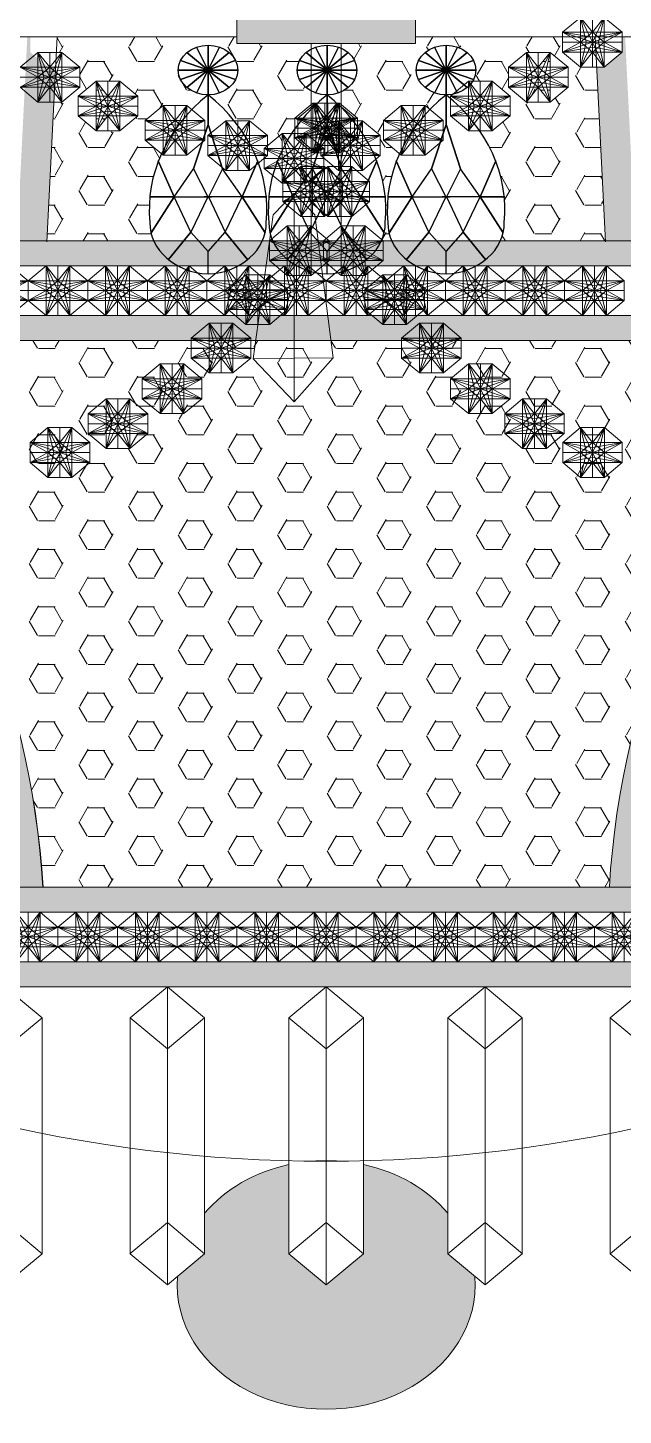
# Model space of a CAD drawing. Header units: inches. Extents: x 274057 to 444617, y 490067 to 635630.
# Drawn here: x 325903.4 to 325963.4, y 535000.5 to 535140 of the extents above; entities that cross this region are included whole.
import ezdxf

# ---------------------------------------------------------------- set-up
doc = ezdxf.new("R2010")
doc.units = ezdxf.units.IN
doc.header["$MEASUREMENT"] = 0
doc.linetypes.add('HIDDEN', pattern=[0.375, 0.25, -0.125])
doc.layers.add('CQ SPOT DETAIL DIMENSION', color=9, linetype='Continuous')
doc.layers.add('E-LITE-FIXT-NORM-CEILING', color=3, linetype='Continuous')
pattern_1 = [(0, (-8405.161, -2014.936), (0, 9.623705), [5.55625, -11.1125]), (120, (-8405.161, -2014.936), (-8.334373, -4.811852), [5.55625, -11.1125]), (60, (-8399.604, -2014.936), (-8.334373, 4.811853), [5.55625, -11.1125])]

# ---------------------------------------------------------------- blocks, each defined once
blk = doc.blocks.new('CRYSTAL ALMOND')
at = {"color": 4}
for p, q in [((16643.04, 3698.14), (16650.7, 3716.61)), ((16650.7, 3698.14), (16643.04, 3716.61)), ((16650.7, 3716.61), (16643.04, 3698.14)), ((16643.04, 3716.61), (16650.7, 3698.14)), ((16646.87, 3697.38), (16646.87, 3717.38)), ((16646.87, 3717.38), (16646.87, 3697.38)), ((16639.8, 3700.3), (16653.94, 3714.45)), ((16653.94, 3700.3), (16639.8, 3714.45)), ((16653.94, 3714.45), (16639.8, 3700.3)), ((16639.8, 3714.45), (16653.94, 3700.3)), ((16636.87, 3707.38), (16656.87, 3707.38)), ((16656.87, 3707.38), (16636.87, 3707.38)), ((16637.63, 3703.55), (16656.11, 3711.2)), ((16656.11, 3703.55), (16637.63, 3711.2)), ((16656.11, 3711.2), (16637.63, 3703.55)), ((16637.63, 3711.2), (16656.11, 3703.55)), ((16627.2, 3656.41), (16648.13, 3656.41)), ((16666.54, 3656.41), (16645.61, 3656.41))]:
    blk.add_line(p, q, dxfattribs=at)
for points in [[(16646.87, 3625.36), (16646.87, 3634.38), (16641.14, 3642.21), (16635.48, 3656.41), (16630.17, 3670.85), (16635.48, 3656.41), (16642.01, 3667.57), (16646.87, 3685.44), (16646.87, 3697.38), (16646.87, 3685.44), (16642.01, 3667.57), (16646.75, 3656.41), (16641.14, 3642.21), (16633.59, 3631.14), (16641.14, 3642.21), (16635.48, 3656.41), (16627.73, 3641.91), (16635.48, 3656.41), (16627.2, 3656.41), (16646.75, 3656.41)], [(16646.87, 3625.36), (16646.87, 3634.38), (16652.61, 3642.21), (16658.26, 3656.41), (16663.57, 3670.85), (16658.26, 3656.41), (16651.74, 3667.57), (16646.87, 3685.44), (16646.87, 3697.38), (16646.87, 3685.44), (16651.74, 3667.57), (16646.99, 3656.41), (16652.61, 3642.21), (16660.15, 3631.14), (16652.61, 3642.21), (16658.26, 3656.41), (16666.01, 3641.91), (16658.26, 3656.41), (16666.54, 3656.41), (16646.99, 3656.41)]]:
    blk.add_lwpolyline(points, dxfattribs=at)
blk.add_circle((16646.87, 3707.38), 10, dxfattribs=at)
for centre, radius, start, end in [((16690.91, 3651.25), 63.77, 133.6719, 184.6189), ((16602.84, 3651.25), 63.77, 355.3811, 46.3281), ((16647.91, 3645.9), 20.57, 179.4032, 267.0984), ((16645.83, 3645.9), 20.57, 272.9016, 0.5968)]:
    blk.add_arc(centre, radius, start, end, dxfattribs=at)
blk = doc.blocks.new('OCTAGON')
at = {"color": 4, "lineweight": 0}
for p, q in [((-5, 12.5), (-5, -12.5)), ((-5, 12.5), (0, 5)), ((-5, 12.5), (-2.54, 0)), ((0, 0), (-5, 12.5)), ((0, 12.5), (0, -12.5)), ((5, 12.5), (0, 5)), ((0, 0), (5, 12.5)), ((5, 12.5), (2.54, 0)), ((5, 12.5), (5, -12.5)), ((-12.5, 5), (12.5, 5)), ((-12.5, 5), (-5, 0)), ((-12.5, 5), (0, 2.54)), ((0, 0), (-12.5, 5)), ((-12.5, 0), (12.5, 0)), ((0, 0), (-12.5, -5)), ((-5, -12.5), (-2.54, 0)), ((0, 0), (-5, -12.5)), ((12.5, 5), (0, 2.54)), ((0, 0), (12.5, 5)), ((0, 0), (5, -12.5)), ((0, 0), (12.5, -5)), ((5, -12.5), (2.54, 0)), ((12.5, 5), (5, 0)), ((-12.5, -5), (-5, 0)), ((-12.5, -5), (0, -2.54)), ((-12.5, -5), (12.5, -5)), ((-5, -12.5), (0, -5)), ((12.5, -5), (0, -2.54)), ((5, -12.5), (0, -5)), ((12.5, -5), (5, 0))]:
    blk.add_line(p, q, dxfattribs=at)
for points in [[(-5, 12.5), (5, 12.5), (12.5, 5), (12.5, -5), (5, -12.5), (-5, -12.5), (-12.5, -5), (-12.5, 5), (-5, 12.5)], [(-5, 0), (0, 5), (5, 0), (0, -5), (-5, 0)]]:
    blk.add_lwpolyline(points, dxfattribs=at)
blk = doc.blocks.new('COLIER')
at = {"color": 4, "lineweight": 0}
for p, q in [((8394.67, 3316.42), (8400.67, 3322.42)), ((8400.67, 3322.42), (8400.67, 3302.42)), ((8400.67, 3322.42), (8408.67, 3322.42)), ((8400.67, 3322.42), (8404.67, 3316.42)), ((8400.67, 3322.42), (8402.64, 3312.42)), ((8404.67, 3312.42), (8400.67, 3322.42)), ((8404.67, 3322.42), (8404.67, 3302.42)), ((8408.67, 3322.42), (8404.67, 3316.42)), ((8404.67, 3312.42), (8408.67, 3322.42)), ((8408.67, 3322.42), (8406.7, 3312.42)), ((8408.67, 3322.42), (8408.67, 3302.42)), ((8408.67, 3322.42), (8414.67, 3316.42)), ((8394.67, 3316.42), (8414.67, 3316.42)), ((8394.67, 3308.42), (8394.67, 3316.42)), ((8394.67, 3316.42), (8400.67, 3312.42)), ((8394.67, 3316.42), (8404.67, 3314.45)), ((8404.67, 3312.42), (8394.67, 3316.42)), ((8400.67, 3312.42), (8404.67, 3316.42)), ((8414.67, 3316.42), (8404.67, 3314.45)), ((8404.67, 3312.42), (8414.67, 3316.42)), ((8404.67, 3316.42), (8408.67, 3312.42)), ((8414.67, 3316.42), (8408.67, 3312.42)), ((8414.67, 3316.42), (8414.67, 3308.42)), ((8394.67, 3312.42), (8414.67, 3312.42)), ((8394.67, 3308.42), (8400.67, 3312.42)), ((8404.67, 3312.42), (8394.67, 3308.42)), ((8400.67, 3302.42), (8402.64, 3312.42)), ((8404.67, 3312.42), (8400.67, 3302.42)), ((8404.67, 3308.42), (8400.67, 3312.42)), ((8404.67, 3312.42), (8408.67, 3302.42)), ((8404.67, 3312.42), (8414.67, 3308.42)), ((8408.67, 3312.42), (8404.67, 3308.42)), ((8408.67, 3302.42), (8406.7, 3312.42)), ((8414.67, 3308.42), (8408.67, 3312.42)), ((8394.67, 3308.42), (8404.67, 3310.39)), ((8394.67, 3308.42), (8414.67, 3308.42)), ((8400.67, 3302.42), (8394.67, 3308.42)), ((8400.67, 3302.42), (8404.67, 3308.42)), ((8414.67, 3308.42), (8404.67, 3310.39)), ((8408.67, 3302.42), (8404.67, 3308.42)), ((8414.67, 3308.42), (8408.67, 3302.42)), ((8408.67, 3302.42), (8400.67, 3302.42)), ((8390.61, 3290.89), (8396.61, 3296.89)), ((8396.61, 3296.89), (8396.61, 3276.89)), ((8396.61, 3296.89), (8404.61, 3296.89)), ((8396.61, 3296.89), (8400.61, 3290.89)), ((8396.61, 3296.89), (8398.58, 3286.89)), ((8400.61, 3286.89), (8396.61, 3296.89)), ((8400.61, 3296.89), (8400.61, 3276.89)), ((8404.61, 3296.89), (8400.61, 3290.89)), ((8400.61, 3286.89), (8404.61, 3296.89)), ((8404.61, 3296.89), (8402.64, 3286.89)), ((8404.61, 3296.89), (8404.61, 3276.89)), ((8404.61, 3296.89), (8410.61, 3290.89)), ((8390.61, 3290.89), (8410.61, 3290.89)), ((8390.61, 3282.89), (8390.61, 3290.89)), ((8390.61, 3290.89), (8396.61, 3286.89)), ((8390.61, 3290.89), (8400.61, 3288.92)), ((8400.61, 3286.89), (8390.61, 3290.89)), ((8396.61, 3286.89), (8400.61, 3290.89)), ((8410.61, 3290.89), (8400.61, 3288.92)), ((8400.61, 3286.89), (8410.61, 3290.89)), ((8400.61, 3290.89), (8404.61, 3286.89)), ((8410.61, 3290.89), (8404.61, 3286.89)), ((8410.61, 3290.89), (8410.61, 3282.89)), ((8390.61, 3286.89), (8410.61, 3286.89)), ((8390.61, 3282.89), (8396.61, 3286.89)), ((8400.61, 3286.89), (8390.61, 3282.89)), ((8390.61, 3282.89), (8400.61, 3284.86)), ((8396.61, 3276.89), (8398.58, 3286.89)), ((8400.61, 3286.89), (8396.61, 3276.89)), ((8400.61, 3282.89), (8396.61, 3286.89)), ((8400.61, 3286.89), (8404.61, 3276.89)), ((8400.61, 3286.89), (8410.61, 3282.89)), ((8404.61, 3286.89), (8400.61, 3282.89)), ((8410.61, 3282.89), (8400.61, 3284.86)), ((8404.61, 3276.89), (8402.64, 3286.89)), ((8410.61, 3282.89), (8404.61, 3286.89)), ((8390.61, 3282.89), (8410.61, 3282.89)), ((8396.61, 3276.89), (8390.61, 3282.89)), ((8396.61, 3276.89), (8400.61, 3282.89)), ((8404.61, 3276.89), (8400.61, 3282.89)), ((8410.61, 3282.89), (8404.61, 3276.89)), ((8404.61, 3276.89), (8396.61, 3276.89)), ((8392.1, 3273.09), (8386.1, 3267.09)), ((8392.1, 3273.09), (8392.1, 3253.09)), ((8400.1, 3273.09), (8392.1, 3273.09)), ((8392.1, 3273.09), (8396.1, 3267.09)), ((8392.1, 3273.09), (8394.07, 3263.09)), ((8396.1, 3263.09), (8392.1, 3273.09)), ((8396.1, 3273.09), (8396.1, 3253.09)), ((8400.1, 3273.09), (8396.1, 3267.09)), ((8396.1, 3263.09), (8400.1, 3273.09)), ((8400.1, 3273.09), (8398.13, 3263.09)), ((8400.1, 3273.09), (8400.1, 3253.09)), ((8406.1, 3267.09), (8400.1, 3273.09)), ((8406.1, 3267.09), (8386.1, 3267.09)), ((8386.1, 3267.09), (8386.1, 3259.09)), ((8386.1, 3267.09), (8392.1, 3263.09)), ((8386.1, 3267.09), (8396.1, 3265.12)), ((8396.1, 3263.09), (8386.1, 3267.09)), ((8396.1, 3267.09), (8392.1, 3263.09)), ((8406.1, 3267.09), (8396.1, 3265.12)), ((8396.1, 3263.09), (8406.1, 3267.09)), ((8400.1, 3263.09), (8396.1, 3267.09)), ((8406.1, 3267.09), (8400.1, 3263.09)), ((8406.1, 3259.09), (8406.1, 3267.09)), ((8406.1, 3263.09), (8386.1, 3263.09)), ((8386.1, 3259.09), (8392.1, 3263.09)), ((8396.1, 3263.09), (8386.1, 3259.09)), ((8386.1, 3259.09), (8396.1, 3261.06)), ((8392.1, 3253.09), (8394.07, 3263.09)), ((8396.1, 3263.09), (8392.1, 3253.09)), ((8392.1, 3263.09), (8396.1, 3259.09)), ((8396.1, 3263.09), (8400.1, 3253.09)), ((8396.1, 3263.09), (8406.1, 3259.09)), ((8396.1, 3259.09), (8400.1, 3263.09)), ((8406.1, 3259.09), (8396.1, 3261.06)), ((8400.1, 3253.09), (8398.13, 3263.09)), ((8406.1, 3259.09), (8400.1, 3263.09)), ((8406.1, 3259.09), (8386.1, 3259.09)), ((8386.1, 3259.09), (8392.1, 3253.09)), ((8392.1, 3253.09), (8396.1, 3259.09)), ((8400.1, 3253.09), (8396.1, 3259.09)), ((8400.1, 3253.09), (8406.1, 3259.09)), ((8378.21, 3253.38), (8372.21, 3247.38)), ((8378.21, 3253.38), (8378.21, 3233.38)), ((8386.21, 3253.38), (8378.21, 3253.38)), ((8378.21, 3253.38), (8382.21, 3247.38)), ((8378.21, 3253.38), (8380.18, 3243.38)), ((8382.21, 3243.38), (8378.21, 3253.38)), ((8382.21, 3253.38), (8382.21, 3233.38)), ((8386.21, 3253.38), (8382.21, 3247.38)), ((8382.21, 3243.38), (8386.21, 3253.38)), ((8386.21, 3253.38), (8384.24, 3243.38)), ((8386.21, 3253.38), (8386.21, 3233.38)), ((8392.21, 3247.38), (8386.21, 3253.38)), ((8392.1, 3253.09), (8400.1, 3253.09)), ((8392.21, 3247.38), (8372.21, 3247.38)), ((8372.21, 3247.38), (8372.21, 3239.38)), ((8372.21, 3247.38), (8378.21, 3243.38)), ((8372.21, 3247.38), (8382.21, 3245.41)), ((8382.21, 3243.38), (8372.21, 3247.38)), ((8382.21, 3247.38), (8378.21, 3243.38)), ((8392.21, 3247.38), (8382.21, 3245.41)), ((8382.21, 3243.38), (8392.21, 3247.38)), ((8386.21, 3243.38), (8382.21, 3247.38)), ((8392.21, 3247.38), (8386.21, 3243.38)), ((8392.21, 3239.38), (8392.21, 3247.38)), ((8392.21, 3243.38), (8372.21, 3243.38)), ((8372.21, 3239.38), (8378.21, 3243.38)), ((8382.21, 3243.38), (8372.21, 3239.38)), ((8378.21, 3233.38), (8380.18, 3243.38)), ((8382.21, 3243.38), (8378.21, 3233.38)), ((8378.21, 3243.38), (8382.21, 3239.38)), ((8382.21, 3243.38), (8386.21, 3233.38)), ((8382.21, 3243.38), (8392.21, 3239.38)), ((8382.21, 3239.38), (8386.21, 3243.38)), ((8386.21, 3233.38), (8384.24, 3243.38)), ((8392.21, 3239.38), (8386.21, 3243.38)), ((8372.21, 3239.38), (8382.21, 3241.35)), ((8392.21, 3239.38), (8372.21, 3239.38)), ((8372.21, 3239.38), (8378.21, 3233.38)), ((8378.21, 3233.38), (8382.21, 3239.38)), ((8392.21, 3239.38), (8382.21, 3241.35)), ((8386.21, 3233.38), (8382.21, 3239.38)), ((8386.21, 3233.38), (8392.21, 3239.38)), ((8365.86, 3233.9), (8359.86, 3227.9)), ((8365.86, 3233.9), (8365.86, 3213.9)), ((8373.86, 3233.9), (8365.86, 3233.9)), ((8365.86, 3233.9), (8369.86, 3227.9)), ((8365.86, 3233.9), (8367.83, 3223.9)), ((8369.86, 3223.9), (8365.86, 3233.9)), ((8369.86, 3233.9), (8369.86, 3213.9)), ((8373.86, 3233.9), (8369.86, 3227.9)), ((8369.86, 3223.9), (8373.86, 3233.9)), ((8373.86, 3233.9), (8371.89, 3223.9)), ((8373.86, 3233.9), (8373.86, 3213.9)), ((8379.86, 3227.9), (8373.86, 3233.9)), ((8378.21, 3233.38), (8386.21, 3233.38)), ((8379.86, 3227.9), (8359.86, 3227.9)), ((8359.86, 3227.9), (8359.86, 3219.9)), ((8359.86, 3227.9), (8365.86, 3223.9)), ((8359.86, 3227.9), (8369.86, 3225.93)), ((8369.86, 3223.9), (8359.86, 3227.9)), ((8379.86, 3223.9), (8359.86, 3223.9)), ((8359.86, 3219.9), (8365.86, 3223.9)), ((8369.86, 3223.9), (8359.86, 3219.9)), ((8369.86, 3227.9), (8365.86, 3223.9)), ((8365.86, 3213.9), (8367.83, 3223.9)), ((8369.86, 3223.9), (8365.86, 3213.9)), ((8365.86, 3223.9), (8369.86, 3219.9)), ((8379.86, 3227.9), (8369.86, 3225.93)), ((8369.86, 3223.9), (8379.86, 3227.9)), ((8373.86, 3223.9), (8369.86, 3227.9)), ((8369.86, 3223.9), (8373.86, 3213.9)), ((8369.86, 3223.9), (8379.86, 3219.9)), ((8369.86, 3219.9), (8373.86, 3223.9)), ((8373.86, 3213.9), (8371.89, 3223.9)), ((8379.86, 3227.9), (8373.86, 3223.9)), ((8379.86, 3219.9), (8373.86, 3223.9)), ((8379.86, 3219.9), (8379.86, 3227.9)), ((8359.86, 3219.9), (8369.86, 3221.87)), ((8379.86, 3219.9), (8359.86, 3219.9)), ((8359.86, 3219.9), (8365.86, 3213.9)), ((8365.86, 3213.9), (8369.86, 3219.9)), ((8379.86, 3219.9), (8369.86, 3221.87)), ((8373.86, 3213.9), (8369.86, 3219.9)), ((8373.86, 3213.9), (8379.86, 3219.9)), ((8349.42, 3217.54), (8343.42, 3211.54)), ((8349.42, 3217.54), (8349.42, 3197.54)), ((8357.42, 3217.54), (8349.42, 3217.54)), ((8349.42, 3217.54), (8353.42, 3211.54)), ((8349.42, 3217.54), (8351.39, 3207.54)), ((8353.42, 3207.54), (8349.42, 3217.54)), ((8353.42, 3217.54), (8353.42, 3197.54)), ((8357.42, 3217.54), (8353.42, 3211.54)), ((8353.42, 3207.54), (8357.42, 3217.54)), ((8357.42, 3217.54), (8355.44, 3207.54)), ((8357.42, 3217.54), (8357.42, 3197.54)), ((8363.42, 3211.54), (8357.42, 3217.54)), ((8363.42, 3211.54), (8343.42, 3211.54)), ((8343.42, 3211.54), (8343.42, 3203.54)), ((8343.42, 3211.54), (8349.42, 3207.54)), ((8343.42, 3211.54), (8353.42, 3209.57)), ((8353.42, 3207.54), (8343.42, 3211.54)), ((8353.42, 3211.54), (8349.42, 3207.54)), ((8363.42, 3211.54), (8353.42, 3209.57)), ((8353.42, 3207.54), (8363.42, 3211.54)), ((8357.42, 3207.54), (8353.42, 3211.54)), ((8363.42, 3211.54), (8357.42, 3207.54)), ((8363.42, 3203.54), (8363.42, 3211.54)), ((8365.86, 3213.9), (8373.86, 3213.9)), ((8363.42, 3207.54), (8343.42, 3207.54)), ((8343.42, 3203.54), (8349.42, 3207.54)), ((8353.42, 3207.54), (8343.42, 3203.54)), ((8343.42, 3203.54), (8353.42, 3205.51)), ((8349.42, 3197.54), (8351.39, 3207.54)), ((8353.42, 3207.54), (8349.42, 3197.54)), ((8349.42, 3207.54), (8353.42, 3203.54)), ((8353.42, 3207.54), (8357.42, 3197.54)), ((8353.42, 3207.54), (8363.42, 3203.54)), ((8353.42, 3203.54), (8357.42, 3207.54)), ((8363.42, 3203.54), (8353.42, 3205.51)), ((8357.42, 3197.54), (8355.44, 3207.54)), ((8363.42, 3203.54), (8357.42, 3207.54)), ((8331.28, 3203.49), (8325.28, 3197.49)), ((8331.28, 3203.49), (8331.28, 3183.49)), ((8339.28, 3203.49), (8331.28, 3203.49)), ((8331.28, 3203.49), (8335.28, 3197.49)), ((8331.28, 3203.49), (8333.26, 3193.49)), ((8335.28, 3193.49), (8331.28, 3203.49)), ((8335.28, 3203.49), (8335.28, 3183.49)), ((8339.28, 3203.49), (8335.28, 3197.49)), ((8335.28, 3193.49), (8339.28, 3203.49)), ((8339.28, 3203.49), (8337.31, 3193.49)), ((8339.28, 3203.49), (8339.28, 3183.49)), ((8345.28, 3197.49), (8339.28, 3203.49)), ((8363.42, 3203.54), (8343.42, 3203.54)), ((8343.42, 3203.54), (8349.42, 3197.54)), ((8349.42, 3197.54), (8353.42, 3203.54)), ((8357.42, 3197.54), (8353.42, 3203.54)), ((8357.42, 3197.54), (8363.42, 3203.54)), ((8345.28, 3197.49), (8325.28, 3197.49)), ((8325.28, 3197.49), (8325.28, 3189.49)), ((8325.28, 3197.49), (8331.28, 3193.49)), ((8325.28, 3197.49), (8335.28, 3195.52)), ((8335.28, 3193.49), (8325.28, 3197.49)), ((8335.28, 3197.49), (8331.28, 3193.49)), ((8345.28, 3197.49), (8335.28, 3195.52)), ((8335.28, 3193.49), (8345.28, 3197.49)), ((8339.28, 3193.49), (8335.28, 3197.49)), ((8345.28, 3197.49), (8339.28, 3193.49)), ((8345.28, 3189.49), (8345.28, 3197.49)), ((8349.42, 3197.54), (8357.42, 3197.54)), ((8311.8, 3191.9), (8305.8, 3185.9)), ((8311.8, 3191.9), (8311.8, 3171.9)), ((8319.8, 3191.9), (8311.8, 3191.9)), ((8311.8, 3191.9), (8315.8, 3185.9)), ((8311.8, 3191.9), (8313.77, 3181.9)), ((8315.8, 3181.9), (8311.8, 3191.9)), ((8315.8, 3191.9), (8315.8, 3171.9)), ((8319.8, 3191.9), (8315.8, 3185.9)), ((8315.8, 3181.9), (8319.8, 3191.9)), ((8319.8, 3191.9), (8317.83, 3181.9)), ((8319.8, 3191.9), (8319.8, 3171.9)), ((8325.8, 3185.9), (8319.8, 3191.9)), ((8345.28, 3193.49), (8325.28, 3193.49)), ((8325.28, 3189.49), (8331.28, 3193.49)), ((8335.28, 3193.49), (8325.28, 3189.49)), ((8325.28, 3189.49), (8335.28, 3191.46)), ((8331.28, 3183.49), (8333.26, 3193.49)), ((8335.28, 3193.49), (8331.28, 3183.49)), ((8331.28, 3193.49), (8335.28, 3189.49)), ((8335.28, 3193.49), (8339.28, 3183.49)), ((8335.28, 3193.49), (8345.28, 3189.49)), ((8335.28, 3189.49), (8339.28, 3193.49)), ((8345.28, 3189.49), (8335.28, 3191.46)), ((8339.28, 3183.49), (8337.31, 3193.49)), ((8345.28, 3189.49), (8339.28, 3193.49)), ((8345.28, 3189.49), (8325.28, 3189.49)), ((8325.28, 3189.49), (8331.28, 3183.49)), ((8331.28, 3183.49), (8335.28, 3189.49)), ((8339.28, 3183.49), (8335.28, 3189.49)), ((8339.28, 3183.49), (8345.28, 3189.49)), ((8325.8, 3185.9), (8305.8, 3185.9)), ((8305.8, 3185.9), (8305.8, 3177.9)), ((8305.8, 3185.9), (8311.8, 3181.9)), ((8305.8, 3185.9), (8315.8, 3183.93)), ((8315.8, 3181.9), (8305.8, 3185.9)), ((8325.8, 3181.9), (8305.8, 3181.9)), ((8305.8, 3177.9), (8311.8, 3181.9)), ((8315.8, 3181.9), (8305.8, 3177.9)), ((8315.8, 3185.9), (8311.8, 3181.9)), ((8311.8, 3171.9), (8313.77, 3181.9)), ((8315.8, 3181.9), (8311.8, 3171.9)), ((8311.8, 3181.9), (8315.8, 3177.9)), ((8325.8, 3185.9), (8315.8, 3183.93)), ((8315.8, 3181.9), (8325.8, 3185.9)), ((8319.8, 3181.9), (8315.8, 3185.9)), ((8315.8, 3181.9), (8319.8, 3171.9)), ((8315.8, 3181.9), (8325.8, 3177.9)), ((8315.8, 3177.9), (8319.8, 3181.9)), ((8319.8, 3171.9), (8317.83, 3181.9)), ((8325.8, 3185.9), (8319.8, 3181.9)), ((8325.8, 3177.9), (8319.8, 3181.9)), ((8325.8, 3177.9), (8325.8, 3185.9)), ((8331.28, 3183.49), (8339.28, 3183.49)), ((8305.8, 3177.9), (8315.8, 3179.87)), ((8325.8, 3177.9), (8305.8, 3177.9)), ((8305.8, 3177.9), (8311.8, 3171.9)), ((8311.8, 3171.9), (8315.8, 3177.9)), ((8325.8, 3177.9), (8315.8, 3179.87)), ((8319.8, 3171.9), (8315.8, 3177.9)), ((8319.8, 3171.9), (8325.8, 3177.9)), ((8311.8, 3171.9), (8319.8, 3171.9))]:
    blk.add_line(p, q, dxfattribs=at)
blk = doc.blocks.new('COLIER5')
at = {"color": 4, "lineweight": 0}
for p, q in [((8501.23, 3474.74), (8495.23, 3468.74)), ((8501.23, 3474.74), (8501.23, 3454.74)), ((8501.23, 3474.74), (8505.23, 3468.74)), ((8501.23, 3474.74), (8503.21, 3464.74)), ((8505.23, 3464.74), (8501.23, 3474.74)), ((8505.23, 3474.74), (8505.23, 3454.74)), ((8509.23, 3474.74), (8505.23, 3468.74)), ((8505.23, 3464.74), (8509.23, 3474.74)), ((8509.23, 3474.74), (8507.26, 3464.74)), ((8509.23, 3474.74), (8509.23, 3454.74)), ((8515.23, 3468.74), (8509.23, 3474.74)), ((8515.23, 3468.74), (8495.23, 3468.74)), ((8495.23, 3468.74), (8495.23, 3460.74)), ((8495.23, 3468.74), (8501.23, 3464.74)), ((8495.23, 3468.74), (8505.23, 3466.77)), ((8505.23, 3464.74), (8495.23, 3468.74)), ((8505.23, 3468.74), (8501.23, 3464.74)), ((8515.23, 3468.74), (8505.23, 3466.77)), ((8505.23, 3464.74), (8515.23, 3468.74)), ((8509.23, 3464.74), (8505.23, 3468.74)), ((8515.23, 3468.74), (8509.23, 3464.74)), ((8515.23, 3460.74), (8515.23, 3468.74)), ((8313.22, 3454.69), (8319.22, 3460.69)), ((8319.22, 3460.69), (8319.22, 3440.69)), ((8319.22, 3460.69), (8327.22, 3460.69)), ((8319.22, 3460.69), (8323.22, 3454.69)), ((8319.22, 3460.69), (8321.19, 3450.69)), ((8323.22, 3450.69), (8319.22, 3460.69)), ((8323.22, 3460.69), (8323.22, 3440.69)), ((8327.22, 3460.69), (8323.22, 3454.69)), ((8323.22, 3450.69), (8327.22, 3460.69)), ((8327.22, 3460.69), (8325.25, 3450.69)), ((8327.22, 3460.69), (8327.22, 3440.69)), ((8327.22, 3460.69), (8333.22, 3454.69)), ((8483.1, 3460.69), (8477.1, 3454.69)), ((8483.1, 3460.69), (8483.1, 3440.69)), ((8491.1, 3460.69), (8483.1, 3460.69)), ((8483.1, 3460.69), (8487.1, 3454.69)), ((8483.1, 3460.69), (8485.07, 3450.69)), ((8487.1, 3450.69), (8483.1, 3460.69)), ((8487.1, 3460.69), (8487.1, 3440.69)), ((8491.1, 3460.69), (8487.1, 3454.69)), ((8487.1, 3450.69), (8491.1, 3460.69)), ((8491.1, 3460.69), (8489.13, 3450.69)), ((8491.1, 3460.69), (8491.1, 3440.69)), ((8497.1, 3454.69), (8491.1, 3460.69)), ((8515.23, 3464.74), (8495.23, 3464.74)), ((8495.23, 3460.74), (8501.23, 3464.74)), ((8505.23, 3464.74), (8495.23, 3460.74)), ((8495.23, 3460.74), (8505.23, 3462.71)), ((8515.23, 3460.74), (8495.23, 3460.74)), ((8495.23, 3460.74), (8501.23, 3454.74)), ((8501.23, 3454.74), (8503.21, 3464.74)), ((8505.23, 3464.74), (8501.23, 3454.74)), ((8501.23, 3464.74), (8505.23, 3460.74)), ((8501.23, 3454.74), (8505.23, 3460.74)), ((8505.23, 3464.74), (8509.23, 3454.74)), ((8505.23, 3464.74), (8515.23, 3460.74)), ((8505.23, 3460.74), (8509.23, 3464.74)), ((8515.23, 3460.74), (8505.23, 3462.71)), ((8509.23, 3454.74), (8505.23, 3460.74)), ((8509.23, 3454.74), (8507.26, 3464.74)), ((8515.23, 3460.74), (8509.23, 3464.74)), ((8509.23, 3454.74), (8515.23, 3460.74)), ((8313.22, 3454.69), (8333.22, 3454.69)), ((8313.22, 3454.69), (8319.22, 3450.69)), ((8313.22, 3454.69), (8323.22, 3452.72)), ((8323.22, 3450.69), (8313.22, 3454.69)), ((8319.22, 3450.69), (8323.22, 3454.69)), ((8333.22, 3454.69), (8323.22, 3452.72)), ((8323.22, 3450.69), (8333.22, 3454.69)), ((8323.22, 3454.69), (8327.22, 3450.69)), ((8333.22, 3454.69), (8327.22, 3450.69)), ((8333.22, 3454.69), (8333.22, 3446.69)), ((8497.1, 3454.69), (8477.1, 3454.69)), ((8477.1, 3454.69), (8477.1, 3446.69)), ((8477.1, 3454.69), (8483.1, 3450.69)), ((8477.1, 3454.69), (8487.1, 3452.72)), ((8487.1, 3450.69), (8477.1, 3454.69)), ((8487.1, 3454.69), (8483.1, 3450.69)), ((8497.1, 3454.69), (8487.1, 3452.72)), ((8487.1, 3450.69), (8497.1, 3454.69)), ((8491.1, 3450.69), (8487.1, 3454.69)), ((8497.1, 3454.69), (8491.1, 3450.69)), ((8497.1, 3446.69), (8497.1, 3454.69)), ((8501.23, 3454.74), (8509.23, 3454.74)), ((8313.22, 3450.69), (8333.22, 3450.69)), ((8313.22, 3446.69), (8319.22, 3450.69)), ((8323.22, 3450.69), (8313.22, 3446.69)), ((8313.22, 3446.69), (8323.22, 3448.66)), ((8313.22, 3446.69), (8333.22, 3446.69)), ((8319.22, 3440.69), (8313.22, 3446.69)), ((8319.22, 3440.69), (8321.19, 3450.69)), ((8323.22, 3450.69), (8319.22, 3440.69)), ((8323.22, 3446.69), (8319.22, 3450.69)), ((8319.22, 3440.69), (8323.22, 3446.69)), ((8323.22, 3450.69), (8327.22, 3440.69)), ((8323.22, 3450.69), (8333.22, 3446.69)), ((8327.22, 3450.69), (8323.22, 3446.69)), ((8333.22, 3446.69), (8323.22, 3448.66)), ((8327.22, 3440.69), (8323.22, 3446.69)), ((8327.22, 3440.69), (8325.25, 3450.69)), ((8333.22, 3446.69), (8327.22, 3450.69)), ((8333.22, 3446.69), (8327.22, 3440.69)), ((8332.7, 3443.1), (8338.7, 3449.1)), ((8338.7, 3449.1), (8338.7, 3429.1)), ((8338.7, 3449.1), (8346.7, 3449.1)), ((8338.7, 3449.1), (8342.7, 3443.1)), ((8338.7, 3449.1), (8340.68, 3439.1)), ((8342.7, 3439.1), (8338.7, 3449.1)), ((8342.7, 3449.1), (8342.7, 3429.1)), ((8346.7, 3449.1), (8342.7, 3443.1)), ((8342.7, 3439.1), (8346.7, 3449.1)), ((8346.7, 3449.1), (8344.73, 3439.1)), ((8346.7, 3449.1), (8346.7, 3429.1)), ((8346.7, 3449.1), (8352.7, 3443.1)), ((8463.62, 3449.1), (8457.62, 3443.1)), ((8463.62, 3449.1), (8463.62, 3429.1)), ((8471.62, 3449.1), (8463.62, 3449.1)), ((8463.62, 3449.1), (8467.62, 3443.1)), ((8463.62, 3449.1), (8465.59, 3439.1)), ((8467.62, 3439.1), (8463.62, 3449.1)), ((8467.62, 3449.1), (8467.62, 3429.1)), ((8471.62, 3449.1), (8467.62, 3443.1)), ((8467.62, 3439.1), (8471.62, 3449.1)), ((8471.62, 3449.1), (8469.65, 3439.1)), ((8471.62, 3449.1), (8471.62, 3429.1)), ((8477.62, 3443.1), (8471.62, 3449.1)), ((8497.1, 3450.69), (8477.1, 3450.69)), ((8477.1, 3446.69), (8483.1, 3450.69)), ((8487.1, 3450.69), (8477.1, 3446.69)), ((8477.1, 3446.69), (8487.1, 3448.66)), ((8497.1, 3446.69), (8477.1, 3446.69)), ((8477.1, 3446.69), (8483.1, 3440.69)), ((8483.1, 3440.69), (8485.07, 3450.69)), ((8487.1, 3450.69), (8483.1, 3440.69)), ((8483.1, 3450.69), (8487.1, 3446.69)), ((8483.1, 3440.69), (8487.1, 3446.69)), ((8487.1, 3450.69), (8491.1, 3440.69)), ((8487.1, 3450.69), (8497.1, 3446.69)), ((8487.1, 3446.69), (8491.1, 3450.69)), ((8497.1, 3446.69), (8487.1, 3448.66)), ((8491.1, 3440.69), (8487.1, 3446.69)), ((8491.1, 3440.69), (8489.13, 3450.69)), ((8497.1, 3446.69), (8491.1, 3450.69)), ((8491.1, 3440.69), (8497.1, 3446.69)), ((8332.7, 3443.1), (8352.7, 3443.1)), ((8332.7, 3435.1), (8332.7, 3443.1)), ((8332.7, 3443.1), (8338.7, 3439.1)), ((8332.7, 3443.1), (8342.7, 3441.13)), ((8342.7, 3439.1), (8332.7, 3443.1)), ((8338.7, 3439.1), (8342.7, 3443.1)), ((8352.7, 3443.1), (8342.7, 3441.13)), ((8342.7, 3439.1), (8352.7, 3443.1)), ((8342.7, 3443.1), (8346.7, 3439.1)), ((8352.7, 3443.1), (8346.7, 3439.1)), ((8352.7, 3443.1), (8352.7, 3435.1)), ((8477.62, 3443.1), (8457.62, 3443.1)), ((8457.62, 3443.1), (8457.62, 3435.1)), ((8457.62, 3443.1), (8463.62, 3439.1)), ((8457.62, 3443.1), (8467.62, 3441.13)), ((8467.62, 3439.1), (8457.62, 3443.1)), ((8467.62, 3443.1), (8463.62, 3439.1)), ((8477.62, 3443.1), (8467.62, 3441.13)), ((8467.62, 3439.1), (8477.62, 3443.1)), ((8471.62, 3439.1), (8467.62, 3443.1)), ((8477.62, 3443.1), (8471.62, 3439.1)), ((8477.62, 3435.1), (8477.62, 3443.1)), ((8327.22, 3440.69), (8319.22, 3440.69)), ((8332.7, 3439.1), (8352.7, 3439.1)), ((8332.7, 3435.1), (8338.7, 3439.1)), ((8342.7, 3439.1), (8332.7, 3435.1)), ((8338.7, 3429.1), (8340.68, 3439.1)), ((8342.7, 3439.1), (8338.7, 3429.1)), ((8342.7, 3435.1), (8338.7, 3439.1)), ((8342.7, 3439.1), (8346.7, 3429.1)), ((8342.7, 3439.1), (8352.7, 3435.1)), ((8346.7, 3439.1), (8342.7, 3435.1)), ((8346.7, 3429.1), (8344.73, 3439.1)), ((8352.7, 3435.1), (8346.7, 3439.1)), ((8355.2, 3433.32), (8361.2, 3439.32)), ((8361.2, 3439.32), (8361.2, 3419.32)), ((8361.2, 3439.32), (8369.2, 3439.32)), ((8361.2, 3439.32), (8365.2, 3433.32)), ((8361.2, 3439.32), (8363.18, 3429.32)), ((8365.2, 3429.32), (8361.2, 3439.32)), ((8365.2, 3439.32), (8365.2, 3419.32)), ((8369.2, 3439.32), (8365.2, 3433.32)), ((8365.2, 3429.32), (8369.2, 3439.32)), ((8369.2, 3439.32), (8367.23, 3429.32)), ((8369.2, 3439.32), (8369.2, 3419.32)), ((8369.2, 3439.32), (8375.2, 3433.32)), ((8441.12, 3439.32), (8435.12, 3433.32)), ((8441.12, 3439.32), (8441.12, 3419.32)), ((8449.12, 3439.32), (8441.12, 3439.32)), ((8441.12, 3439.32), (8445.12, 3433.32)), ((8441.12, 3439.32), (8443.09, 3429.32)), ((8445.12, 3429.32), (8441.12, 3439.32)), ((8445.12, 3439.32), (8445.12, 3419.32)), ((8449.12, 3439.32), (8445.12, 3433.32)), ((8445.12, 3429.32), (8449.12, 3439.32)), ((8449.12, 3439.32), (8447.15, 3429.32)), ((8449.12, 3439.32), (8449.12, 3419.32)), ((8455.12, 3433.32), (8449.12, 3439.32)), ((8477.62, 3439.1), (8457.62, 3439.1)), ((8457.62, 3435.1), (8463.62, 3439.1)), ((8467.62, 3439.1), (8457.62, 3435.1)), ((8463.62, 3429.1), (8465.59, 3439.1)), ((8467.62, 3439.1), (8463.62, 3429.1)), ((8463.62, 3439.1), (8467.62, 3435.1)), ((8467.62, 3439.1), (8471.62, 3429.1)), ((8467.62, 3439.1), (8477.62, 3435.1)), ((8467.62, 3435.1), (8471.62, 3439.1)), ((8471.62, 3429.1), (8469.65, 3439.1)), ((8477.62, 3435.1), (8471.62, 3439.1)), ((8483.1, 3440.69), (8491.1, 3440.69)), ((8332.7, 3435.1), (8342.7, 3437.07)), ((8332.7, 3435.1), (8352.7, 3435.1)), ((8338.7, 3429.1), (8332.7, 3435.1)), ((8338.7, 3429.1), (8342.7, 3435.1)), ((8352.7, 3435.1), (8342.7, 3437.07)), ((8346.7, 3429.1), (8342.7, 3435.1)), ((8352.7, 3435.1), (8346.7, 3429.1)), ((8355.2, 3433.32), (8375.2, 3433.32)), ((8355.2, 3425.32), (8355.2, 3433.32)), ((8355.2, 3433.32), (8361.2, 3429.32)), ((8355.2, 3433.32), (8365.2, 3431.34)), ((8365.2, 3429.32), (8355.2, 3433.32)), ((8361.2, 3429.32), (8365.2, 3433.32)), ((8375.2, 3433.32), (8365.2, 3431.34)), ((8365.2, 3429.32), (8375.2, 3433.32)), ((8365.2, 3433.32), (8369.2, 3429.32)), ((8375.2, 3433.32), (8369.2, 3429.32)), ((8375.2, 3433.32), (8375.2, 3425.32)), ((8382.23, 3433.19), (8376.23, 3427.19)), ((8382.23, 3433.19), (8382.23, 3413.19)), ((8390.23, 3433.19), (8382.23, 3433.19)), ((8382.23, 3433.19), (8386.23, 3427.19)), ((8382.23, 3433.19), (8384.2, 3423.19)), ((8386.23, 3423.19), (8382.23, 3433.19)), ((8386.23, 3433.19), (8386.23, 3413.19)), ((8390.23, 3433.19), (8386.23, 3427.19)), ((8386.23, 3423.19), (8390.23, 3433.19)), ((8390.23, 3433.19), (8388.26, 3423.19)), ((8390.23, 3433.19), (8390.23, 3413.19)), ((8396.23, 3427.19), (8390.23, 3433.19)), ((8414.09, 3427.19), (8420.09, 3433.19)), ((8420.09, 3433.19), (8420.09, 3413.19)), ((8420.09, 3433.19), (8428.09, 3433.19)), ((8420.09, 3433.19), (8424.09, 3427.19)), ((8420.09, 3433.19), (8422.06, 3423.19)), ((8424.09, 3423.19), (8420.09, 3433.19)), ((8424.09, 3433.19), (8424.09, 3413.19)), ((8428.09, 3433.19), (8424.09, 3427.19)), ((8424.09, 3423.19), (8428.09, 3433.19)), ((8428.09, 3433.19), (8426.12, 3423.19)), ((8428.09, 3433.19), (8428.09, 3413.19)), ((8428.09, 3433.19), (8434.09, 3427.19)), ((8455.12, 3433.32), (8435.12, 3433.32)), ((8435.12, 3433.32), (8435.12, 3425.32)), ((8435.12, 3433.32), (8441.12, 3429.32)), ((8435.12, 3433.32), (8445.12, 3431.34)), ((8445.12, 3429.32), (8435.12, 3433.32)), ((8445.12, 3433.32), (8441.12, 3429.32)), ((8455.12, 3433.32), (8445.12, 3431.34)), ((8445.12, 3429.32), (8455.12, 3433.32)), ((8449.12, 3429.32), (8445.12, 3433.32)), ((8455.12, 3433.32), (8449.12, 3429.32)), ((8455.12, 3425.32), (8455.12, 3433.32)), ((8457.62, 3435.1), (8467.62, 3437.07)), ((8477.62, 3435.1), (8457.62, 3435.1)), ((8457.62, 3435.1), (8463.62, 3429.1)), ((8463.62, 3429.1), (8467.62, 3435.1)), ((8477.62, 3435.1), (8467.62, 3437.07)), ((8471.62, 3429.1), (8467.62, 3435.1)), ((8471.62, 3429.1), (8477.62, 3435.1)), ((8346.7, 3429.1), (8338.7, 3429.1)), ((8355.2, 3429.32), (8375.2, 3429.32)), ((8355.2, 3425.32), (8361.2, 3429.32)), ((8365.2, 3429.32), (8355.2, 3425.32)), ((8361.2, 3419.32), (8363.18, 3429.32)), ((8365.2, 3429.32), (8361.2, 3419.32)), ((8365.2, 3425.32), (8361.2, 3429.32)), ((8365.2, 3429.32), (8369.2, 3419.32)), ((8365.2, 3429.32), (8375.2, 3425.32)), ((8369.2, 3429.32), (8365.2, 3425.32)), ((8369.2, 3419.32), (8367.23, 3429.32)), ((8375.2, 3425.32), (8369.2, 3429.32)), ((8455.12, 3429.32), (8435.12, 3429.32)), ((8435.12, 3425.32), (8441.12, 3429.32)), ((8445.12, 3429.32), (8435.12, 3425.32)), ((8441.12, 3419.32), (8443.09, 3429.32)), ((8445.12, 3429.32), (8441.12, 3419.32)), ((8441.12, 3429.32), (8445.12, 3425.32)), ((8445.12, 3429.32), (8449.12, 3419.32)), ((8445.12, 3429.32), (8455.12, 3425.32)), ((8445.12, 3425.32), (8449.12, 3429.32)), ((8449.12, 3419.32), (8447.15, 3429.32)), ((8455.12, 3425.32), (8449.12, 3429.32)), ((8463.62, 3429.1), (8471.62, 3429.1)), ((8355.2, 3425.32), (8365.2, 3427.29)), ((8355.2, 3425.32), (8375.2, 3425.32)), ((8361.2, 3419.32), (8355.2, 3425.32)), ((8361.2, 3419.32), (8365.2, 3425.32)), ((8375.2, 3425.32), (8365.2, 3427.29)), ((8369.2, 3419.32), (8365.2, 3425.32)), ((8375.2, 3425.32), (8369.2, 3419.32)), ((8396.23, 3427.19), (8376.23, 3427.19)), ((8376.23, 3427.19), (8376.23, 3419.19)), ((8376.23, 3427.19), (8382.23, 3423.19)), ((8376.23, 3427.19), (8386.23, 3425.22)), ((8386.23, 3423.19), (8376.23, 3427.19)), ((8386.23, 3427.19), (8382.23, 3423.19)), ((8396.23, 3427.19), (8386.23, 3425.22)), ((8386.23, 3423.19), (8396.23, 3427.19)), ((8390.23, 3423.19), (8386.23, 3427.19)), ((8396.23, 3427.19), (8390.23, 3423.19)), ((8395.16, 3422), (8401.16, 3428)), ((8396.23, 3419.19), (8396.23, 3427.19)), ((8401.16, 3428), (8401.16, 3408)), ((8401.16, 3428), (8409.16, 3428)), ((8401.16, 3428), (8405.16, 3422)), ((8401.16, 3428), (8403.13, 3418)), ((8405.16, 3418), (8401.16, 3428)), ((8405.16, 3428), (8405.16, 3408)), ((8409.16, 3428), (8405.16, 3422)), ((8405.16, 3418), (8409.16, 3428)), ((8409.16, 3428), (8407.19, 3418)), ((8409.16, 3428), (8409.16, 3408)), ((8409.16, 3428), (8415.16, 3422)), ((8414.09, 3427.19), (8434.09, 3427.19)), ((8414.09, 3419.19), (8414.09, 3427.19)), ((8414.09, 3427.19), (8420.09, 3423.19)), ((8414.09, 3427.19), (8424.09, 3425.22)), ((8424.09, 3423.19), (8414.09, 3427.19)), ((8420.09, 3423.19), (8424.09, 3427.19)), ((8434.09, 3427.19), (8424.09, 3425.22)), ((8424.09, 3423.19), (8434.09, 3427.19)), ((8424.09, 3427.19), (8428.09, 3423.19)), ((8434.09, 3427.19), (8428.09, 3423.19)), ((8434.09, 3427.19), (8434.09, 3419.19)), ((8435.12, 3425.32), (8445.12, 3427.29)), ((8455.12, 3425.32), (8435.12, 3425.32)), ((8435.12, 3425.32), (8441.12, 3419.32)), ((8441.12, 3419.32), (8445.12, 3425.32)), ((8455.12, 3425.32), (8445.12, 3427.29)), ((8449.12, 3419.32), (8445.12, 3425.32)), ((8449.12, 3419.32), (8455.12, 3425.32)), ((8369.2, 3419.32), (8361.2, 3419.32)), ((8396.23, 3423.19), (8376.23, 3423.19)), ((8376.23, 3419.19), (8382.23, 3423.19)), ((8386.23, 3423.19), (8376.23, 3419.19)), ((8376.23, 3419.19), (8386.23, 3421.16)), ((8396.23, 3419.19), (8376.23, 3419.19)), ((8376.23, 3419.19), (8382.23, 3413.19)), ((8382.23, 3413.19), (8384.2, 3423.19)), ((8386.23, 3423.19), (8382.23, 3413.19)), ((8382.23, 3423.19), (8386.23, 3419.19)), ((8382.23, 3413.19), (8386.23, 3419.19)), ((8386.23, 3423.19), (8390.23, 3413.19)), ((8386.23, 3423.19), (8396.23, 3419.19)), ((8386.23, 3419.19), (8390.23, 3423.19)), ((8396.23, 3419.19), (8386.23, 3421.16)), ((8390.23, 3413.19), (8386.23, 3419.19)), ((8390.23, 3413.19), (8388.26, 3423.19)), ((8396.23, 3419.19), (8390.23, 3423.19)), ((8390.23, 3413.19), (8396.23, 3419.19)), ((8395.16, 3422), (8415.16, 3422)), ((8395.16, 3414), (8395.16, 3422)), ((8395.16, 3422), (8401.16, 3418)), ((8395.16, 3422), (8405.16, 3420.03)), ((8405.16, 3418), (8395.16, 3422)), ((8401.16, 3418), (8405.16, 3422)), ((8415.16, 3422), (8405.16, 3420.03)), ((8405.16, 3418), (8415.16, 3422)), ((8405.16, 3422), (8409.16, 3418)), ((8415.16, 3422), (8409.16, 3418)), ((8414.09, 3423.19), (8434.09, 3423.19)), ((8414.09, 3419.19), (8420.09, 3423.19)), ((8424.09, 3423.19), (8414.09, 3419.19)), ((8414.09, 3419.19), (8424.09, 3421.16)), ((8414.09, 3419.19), (8434.09, 3419.19)), ((8420.09, 3413.19), (8414.09, 3419.19)), ((8415.16, 3422), (8415.16, 3414)), ((8420.09, 3413.19), (8422.06, 3423.19)), ((8424.09, 3423.19), (8420.09, 3413.19)), ((8424.09, 3419.19), (8420.09, 3423.19)), ((8420.09, 3413.19), (8424.09, 3419.19)), ((8424.09, 3423.19), (8428.09, 3413.19)), ((8424.09, 3423.19), (8434.09, 3419.19)), ((8428.09, 3423.19), (8424.09, 3419.19)), ((8434.09, 3419.19), (8424.09, 3421.16)), ((8428.09, 3413.19), (8424.09, 3419.19)), ((8428.09, 3413.19), (8426.12, 3423.19)), ((8434.09, 3419.19), (8428.09, 3423.19)), ((8434.09, 3419.19), (8428.09, 3413.19)), ((8441.12, 3419.32), (8449.12, 3419.32)), ((8395.16, 3418), (8415.16, 3418)), ((8395.16, 3414), (8401.16, 3418)), ((8405.16, 3418), (8395.16, 3414)), ((8395.16, 3414), (8405.16, 3415.97)), ((8401.16, 3408), (8403.13, 3418)), ((8405.16, 3418), (8401.16, 3408)), ((8405.16, 3414), (8401.16, 3418)), ((8405.16, 3418), (8409.16, 3408)), ((8405.16, 3418), (8415.16, 3414)), ((8409.16, 3418), (8405.16, 3414)), ((8415.16, 3414), (8405.16, 3415.97)), ((8409.16, 3408), (8407.19, 3418)), ((8415.16, 3414), (8409.16, 3418)), ((8382.23, 3413.19), (8390.23, 3413.19)), ((8395.16, 3414), (8415.16, 3414)), ((8401.16, 3408), (8395.16, 3414)), ((8401.16, 3408), (8405.16, 3414)), ((8409.16, 3408), (8405.16, 3414)), ((8415.16, 3414), (8409.16, 3408)), ((8428.09, 3413.19), (8420.09, 3413.19)), ((8409.16, 3408), (8401.16, 3408)), ((8398.15, 3395.29), (8405.16, 3404.04)), ((8398.15, 3395.29), (8405.16, 3404.04)), ((8405.16, 3404.04), (8412.07, 3395.29)), ((8405.16, 3404.04), (8412.07, 3395.29)), ((8412.07, 3395.29), (8405.16, 3404.04)), ((8405.16, 3404.04), (8405.16, 3320.04)), ((8391.44, 3337.36), (8398.15, 3395.29)), ((8412.07, 3395.29), (8418.26, 3337.84)), ((8405.16, 3337.6), (8391.44, 3337.36)), ((8405.16, 3320.04), (8391.44, 3337.36)), ((8418.26, 3337.84), (8405.16, 3320.04)), ((8405.16, 3320.04), (8418.26, 3337.84)), ((8418.26, 3337.84), (8405.16, 3337.6))]:
    blk.add_line(p, q, dxfattribs=at)
blk = doc.blocks.new('CH20')
h = blk.add_hatch(color=2)
h.set_gradient(color1=(255, 255, 0), color2=(168, 168, 0), one_color=1, tint=0.33, name='INVCYLINDER')
h.paths.add_polyline_path([(30, -30), (-30, -30), (-30, -40), (30, -40)])
h = blk.add_hatch(color=2)
h.set_gradient(color1=(255, 255, 0), color2=(255, 255, 219), rotation=45, one_color=1, tint=0.93, name='CYLINDER')
h.paths.add_polyline_path([(-100.29, -37.24), (-99.31, -37.24), (-99.31, -43.45), (-93.31, -49.45), (-90.8, -49.45), (-93.72, -119.36), (-103.73, -119.36)])
at = {"lineweight": 0, "true_color": 0xc6ecec}
h = blk.add_hatch(dxfattribs=at)
h.set_pattern_fill('HEX', color=254, scale=1.75, style=0)
h.set_pattern_definition(pattern_1)
h.paths.add_polyline_path([(90.8, -49.45), (85.31, -49.45), (79.31, -43.45), (79.31, -37.24), (30, -37.24), (30, -40), (5, -40), (5, -41.81, -0.276729), (10.29, -50.62, -0.276729), (5, -59.44), (5, -64.46), (10.49, -69.95), (10.49, -71), (12.16, -71), (18.16, -77), (18.16, -85), (16.7, -86.45, -0.101478), (19.81, -111.88, -0.086841), (18.66, -118.88), (19.14, -119.36), (22.02, -119.36, -0.093004), (20.69, -111.88, -0.110683), (24.58, -84.27), (19.19, -78.87), (19.19, -70.87), (25.19, -64.87), (33.19, -64.87), (34.8, -66.49, -0.031328), (40.22, -60.62, -0.414214), (30.22, -50.62, -1), (50.22, -50.62, -0.116301), (49.17, -55.09), (55.69, -55.09), (61.69, -61.09), (61.69, -69.09), (55.69, -75.09), (51.54, -75.09, -0.151162), (59.75, -111.88, -0.093004), (58.43, -119.36), (93.72, -119.36)])
h.paths.add_polyline_path([(67.18, -63.5), (61.18, -57.5), (61.18, -49.5), (67.18, -43.5), (75.18, -43.5), (81.18, -49.5), (81.18, -57.5), (75.18, -63.5)], flags=16)
h.paths.add_polyline_path([(71.18, -57.5), (67.18, -63.5), (67.18, -57.5), (61.18, -57.5), (67.18, -53.5), (61.18, -49.5), (67.18, -49.5), (67.18, -43.5), (71.18, -49.5), (75.18, -43.5), (75.18, -49.5), (81.18, -49.5), (75.18, -53.5), (81.18, -57.5), (75.18, -57.5), (75.18, -63.5)], flags=16)
h.paths.add_polyline_path([(71.18, -57.5), (70.03, -56.35), (67.18, -63.5), (68.65, -56.02), (61.18, -57.5), (68.32, -54.64), (67.18, -53.5), (68.32, -52.35), (61.18, -49.5), (68.65, -50.97), (67.18, -43.5), (70.03, -50.64), (71.18, -49.5), (72.32, -50.64), (75.18, -43.5), (73.7, -50.97), (81.18, -49.5), (74.03, -52.35), (75.18, -53.5), (74.03, -54.64), (81.18, -57.5), (73.7, -56.02), (75.18, -63.5), (72.32, -56.35)], flags=0)
h.paths.add_polyline_path([(-9.71, -50.62, -0.25904), (-5, -42.14), (-5, -40), (-30, -40), (-30, -37.24), (-90.29, -37.24), (-90.55, -43.5), (-88.71, -43.5), (-82.71, -49.5), (-82.71, -57.5), (-88.71, -63.5), (-91.38, -63.5), (-93.72, -119.36), (-57.85, -119.36, -0.093004), (-59.17, -111.88, -0.110536), (-55.29, -84.3), (-60.72, -78.87), (-60.72, -70.87), (-54.72, -64.87), (-46.72, -64.87), (-45.08, -66.51, -0.031461), (-39.64, -60.62, -0.414214), (-49.64, -50.62, -1), (-29.64, -50.62, -0.414214), (-39.64, -60.62, -0.053396), (-30.87, -71), (-25.69, -71), (-19.69, -77), (-25.42, -80.81, -0.002217), (-25.19, -81.33), (-20.77, -84.28), (-20.77, -82.19), (-14.77, -82.19), (-14.77, -76.19), (-11.65, -76.19, -0.009185), (-10.49, -74.15), (-10.49, -69.95), (-5, -64.46), (-5, -59.11, -0.25904)])
h.paths.add_polyline_path([(-63.22, -61.09), (-63.22, -69.09), (-69.22, -75.09), (-77.22, -75.09), (-83.22, -69.09), (-83.22, -61.09), (-77.22, -55.09), (-69.22, -55.09)], flags=16)
h.paths.add_polyline_path([(-63.22, -61.09), (-69.22, -65.09), (-63.22, -69.09), (-69.22, -69.09), (-69.22, -75.09), (-73.22, -69.09), (-77.22, -75.09), (-77.22, -69.09), (-83.22, -69.09), (-77.22, -65.09), (-83.22, -61.09), (-77.22, -61.09), (-77.22, -55.09), (-73.22, -61.09), (-69.22, -55.09), (-69.22, -61.09)], flags=16)
h.paths.add_polyline_path([(-63.22, -61.09), (-70.37, -63.95), (-69.22, -65.09), (-70.37, -66.23), (-63.22, -69.09), (-70.7, -67.62), (-69.22, -75.09), (-72.08, -67.95), (-73.22, -69.09), (-74.37, -67.95), (-77.22, -75.09), (-75.75, -67.62), (-83.22, -69.09), (-76.08, -66.23), (-77.22, -65.09), (-76.08, -63.95), (-83.22, -61.09), (-75.75, -62.56), (-77.22, -55.09), (-74.37, -62.23), (-73.22, -61.09), (-72.08, -62.23), (-69.22, -55.09), (-70.7, -62.56)], flags=0)
h = blk.add_hatch(color=2)
h.set_gradient(color1=(255, 255, 0), color2=(255, 255, 219), rotation=45, one_color=1, tint=0.93, name='CYLINDER')
h.paths.add_polyline_path([(100.29, -37.24), (99.31, -37.24), (99.31, -43.45), (93.31, -49.45), (90.8, -49.45), (93.72, -119.36), (103.73, -119.36)])
h = blk.add_hatch(color=2)
h.set_gradient(color1=(255, 255, 0), color2=(168, 168, 0), one_color=1, tint=0.33, name='INVCYLINDER')
h.paths.add_polyline_path([(500, -119.36), (-232, -119.36, -0.160033), (-240.06, -129.36), (500, -129.36)])
h = blk.add_hatch(color=2)
h.set_gradient(color1=(255, 255, 0), color2=(168, 168, 0), one_color=1, tint=0.33, name='INVCYLINDER')
h.paths.add_polyline_path([(500, -119.36), (58.43, -119.36, -0.160033), (50.38, -129.36), (54, -129.36), (500, -129.36)])
h = blk.add_hatch(color=2)
h.set_gradient(color1=(255, 255, 0), color2=(168, 168, 0), one_color=1, tint=0.33, name='INVCYLINDER')
h.paths.add_polyline_path([(500, -149.36), (-500, -149.36), (-500, -159.36), (500, -159.36)])
h = blk.add_hatch(color=2)
h.set_gradient(color1=(255, 255, 0), color2=(102, 102, 0), rotation=45, one_color=1, tint=0.2, name='CYLINDER')
edge = h.paths.add_edge_path()
edge.add_arc((-510.54, -400.61), 406.09, 3, 36.4473)
edge.add_line((-183.88, -159.36), (-171.52, -159.36))
edge.add_arc((-510.42, -400.54), 415.96, 2.9199, 35.4388, ccw=False)
edge.add_line((-95, -379.36), (-105, -379.36))
h = blk.add_hatch(dxfattribs=at)
h.set_pattern_fill('HEX', color=254, scale=1.75, style=0)
h.set_pattern_definition(pattern_1)
edge = h.paths.add_edge_path()
edge.add_line((-171.52, -159.36), (171.52, -159.36))
edge.add_arc((510.43, -400.55), 415.97, 144.5614, 177.0798)
edge.add_line((95, -379.36), (-95.05, -379.36))
edge.add_arc((-510.29, -400.41), 415.78, 2.9027, 35.4345)
h = blk.add_hatch(color=2)
h.set_gradient(color1=(255, 255, 0), color2=(102, 102, 0), rotation=45, one_color=1, tint=0.2, name='CYLINDER')
edge = h.paths.add_edge_path()
edge.add_arc((510.54, -400.61), 406.09, 143.5527, 177)
edge.add_line((105, -379.36), (95, -379.36))
edge.add_arc((510.42, -400.54), 415.96, 144.5612, 177.0801, ccw=False)
edge.add_line((171.52, -159.36), (183.88, -159.36))
h = blk.add_hatch(color=2)
h.set_gradient(color1=(255, 255, 0), color2=(168, 168, 0), one_color=1, tint=0.33, name='INVCYLINDER')
h.paths.add_polyline_path([(250, -379.36), (240, -379.36), (-250, -379.36), (-250, -389.36), (250, -389.36)])
h = blk.add_hatch(color=2)
h.set_gradient(color1=(255, 255, 0), color2=(168, 168, 0), one_color=1, tint=0.33, name='INVCYLINDER')
h.paths.add_polyline_path([(250, -409.36), (-250, -409.36), (-250, -419.36), (250, -419.36)])
h = blk.add_hatch(color=121)
h.set_gradient(color1=(152, 251, 213), one_color=1, tint=1, name='SPHERICAL')
h.paths.add_polyline_path([(0, -539.36), (-12.55, -526.81), (-12.5, -526.76), (-12.5, -490.94, 0.177243), (-40.8, -510.45), (-40.8, -526.86), (-49.88, -535.94, 1.070781), (49.88, -535.94), (40.8, -526.86), (40.8, -510.45, 0.177243), (12.5, -490.94), (12.5, -526.86)])
at = {"color": 2, "lineweight": 0}
for p, q in [((-90.29, -37.24), (-93.73, -119.77)), ((90.29, -37.24), (93.73, -119.77)), ((-250, -379.36), (0, -379.36))]:
    blk.add_line(p, q, dxfattribs=at)
for points in [[(-30, -30), (30, -30), (30, -40), (-30, -40)], [(-5, -40), (5, -40), (5, -119.36), (-5, -119.36)], [(500, -119.36), (-500, -119.36), (-500, -159.36), (500, -159.36)], [(500, -129.36), (-500, -129.36), (-500, -149.36), (500, -149.36)], [(-250, -379.36), (250, -379.36), (250, -419.36), (-250, -419.36)], [(250, -379.36), (-250, -379.36), (-250, -419.36), (250, -419.36)], [(250, -389.36), (-250, -389.36), (-250, -409.36), (250, -409.36)]]:
    blk.add_lwpolyline(points, close=True, dxfattribs=at)
for points in [[(-248.52, -37.24), (-30, -37.24)], [(30, -37.24), (248.52, -37.24)]]:
    blk.add_lwpolyline(points, dxfattribs=at)
for points in [[(-125, -379.36, 0.156116), (-209.1, -159.36), (-183.88, -159.36, -0.146987), (-105, -379.36), (-95, -379.36, 0.14285), (-171.52, -159.36), (-183.88, -159.36)], [(-171.52, -159.36), (171.52, -159.36, 0.142848), (95, -379.36), (-95.05, -379.36, 0.142908), (-171.52, -159.36, -1.011807)], [(125, -379.36, -0.156116), (209.1, -159.36), (183.88, -159.36, 0.146987), (105, -379.36), (95, -379.36, -0.14285), (171.52, -159.36), (183.88, -159.36)]]:
    blk.add_lwpolyline(points, format="xyb", dxfattribs=at)
at = {"color": 4, "lineweight": 0}
for points in [[(-120.32, -431.86), (-107.82, -419.36), (-95.32, -431.86), (-95.32, -526.86), (-107.82, -539.36), (-120.32, -526.86), (-120.32, -431.86), (-107.82, -444.36), (-95.32, -431.86), (-107.82, -419.36), (-107.82, -539.36), (-95.32, -526.86), (-107.82, -514.26), (-120.37, -526.81)], [(-65.8, -431.86), (-53.3, -419.36), (-40.8, -431.86), (-40.8, -526.86), (-53.3, -539.36), (-65.8, -526.86), (-65.8, -431.86), (-53.3, -444.36), (-40.8, -431.86), (-53.3, -419.36), (-53.3, -539.36), (-40.8, -526.86), (-53.3, -514.26), (-65.85, -526.81)], [(-12.5, -431.86), (0, -419.36), (12.5, -431.86), (12.5, -526.86), (0, -539.36), (-12.5, -526.86), (-12.5, -431.86), (0, -444.36), (12.5, -431.86), (0, -419.36), (0, -539.36), (12.5, -526.86), (0, -514.26), (-12.55, -526.81)], [(65.8, -431.86), (53.3, -419.36), (40.8, -431.86), (40.8, -526.86), (53.3, -539.36), (65.8, -526.86), (65.8, -431.86), (53.3, -444.36), (40.8, -431.86), (53.3, -419.36), (53.3, -539.36), (40.8, -526.86), (53.3, -514.26), (65.85, -526.81)], [(120.32, -431.86), (107.82, -419.36), (95.32, -431.86), (95.32, -526.86), (107.82, -539.36), (120.32, -526.86), (120.32, -431.86), (107.82, -444.36), (95.32, -431.86), (107.82, -419.36), (107.82, -539.36), (95.32, -526.86), (107.82, -514.26), (120.37, -526.81)]]:
    blk.add_lwpolyline(points, dxfattribs=at)
for centre, radius, start, end in [((0, -79.22), 410.38, 235.979, 304.021), ((0, -539.36), 50, 104.4775, 144.6812), ((0, -539.36), 50, 84.6585, 95.3415), ((0, -539.36), 50, 35.3188, 75.5225), ((0, -539.36), 50, 176.0847, 3.9153)]:
    blk.add_arc(centre, radius, start, end, dxfattribs=at)
at = {"color": 2}
for name, p in [('COLIER5', (-8415.93, -3504.19)), ('COLIER', (-8405.16, -3386.37))]:
    blk.add_blockref(name, p, dxfattribs=at)
at = {"color": 2, "lineweight": 0}
for p in [(-16686.51, -3758), (-16646.58, -3758), (-16606.65, -3758)]:
    blk.add_blockref('CRYSTAL ALMOND', p, dxfattribs=at)
at = {"color": 2, "xscale": -1}
blk.add_blockref('COLIER', (8405.16, -3386.37), dxfattribs=at)
at = {"color": 2, "lineweight": 0, "xscale": -0.7999999999992724, "yscale": 0.7999999999992724, "zscale": 0.8}
for p in [(-110, -139.36), (-90, -139.36), (-70, -139.36), (-50, -139.36), (-30, -139.36), (-10, -139.36), (10, -139.36), (30, -139.36), (50, -139.36), (70, -139.36), (90, -139.36), (-100, -399.36), (-80, -399.36), (-60, -399.36), (-40, -399.36), (-20, -399.36), (0, -399.36), (20, -399.36), (40, -399.36), (60, -399.36), (80, -399.36), (100, -399.36)]:
    blk.add_blockref('OCTAGON', p, dxfattribs=at)
blk = doc.blocks.new('CH21')
at = {"color": 2, "lineweight": 0, "xscale": 1.199999999999999}
blk.add_blockref('CH20', (-28212.4, 10805.45), dxfattribs=at)
blk = doc.blocks.new('SMDS')
at = {"layer": 'E-LITE-FIXT-NORM-CEILING', "linetype": 'HIDDEN', "xscale": 0.25, "yscale": 0.25, "zscale": 0.25}
blk.add_blockref('CH21', (391895.08, 476521.57), dxfattribs=at)

msp = doc.modelspace()

# ---------------------------------------------------------------- block references
at = {"layer": 'CQ SPOT DETAIL DIMENSION'}
msp.add_blockref('SMDS', (-58908.52, 55925.46), dxfattribs=at)

doc.saveas('drawing.dxf')
